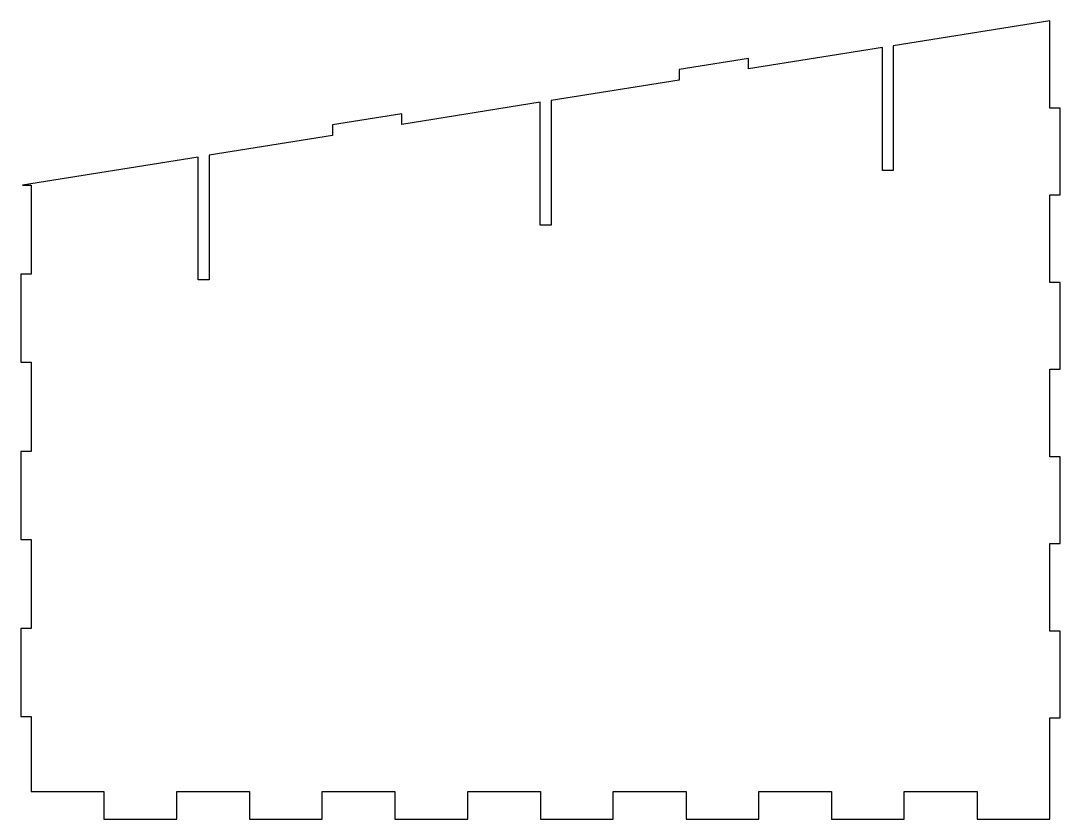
# Model space of a CAD drawing. Header units: millimetres. Extents: x 0 to 300, y 0 to 231.
import ezdxf

# ---------------------------------------------------------------- set-up
doc = ezdxf.new("R2010")
doc.units = ezdxf.units.MM
doc.layers.add('CORTE', color=7, linetype='CONTINUOUS')

msp = doc.modelspace()

# ---------------------------------------------------------------- linework, layer by layer
at = {"layer": 'CORTE'}
msp.add_lwpolyline([(3, 29.646429), (3, 8), (24, 8), (24, 0), (45, 0), (45, 8), (66, 8), (66, 0), (87, 0), (87, 8), (108, 8), (108, 0), (129, 0), (129, 8), (150, 8), (150, 0), (171, 0), (171, 8), (192, 8), (192, 0), (213, 0), (213, 8), (234, 8), (234, 0), (255, 0), (255, 8), (276, 8), (276, 0), (297, 0), (297, 29.243889), (300, 29.243889), (300, 54.262778), (297, 54.262778), (297, 79.581667), (300, 79.581667), (300, 104.600556), (297, 104.600556), (297, 129.919444), (300, 129.919444), (300, 154.938333), (297, 154.938333), (297, 180.257222), (300, 180.257222), (300, 205.276111), (297, 205.276111), (297, 230.52), (251.819063, 223.29105), (251.819063, 187.29505), (248.669063, 187.29505), (248.669063, 222.78705), (210, 216.6), (210, 219.638157), (190, 216.438157), (190, 213.4), (153.075, 207.492), (153.075, 171.496), (149.925, 171.496), (149.925, 206.988), (110, 200.6), (110, 203.638157), (90, 200.438157), (90, 197.4), (54.330937, 191.69295), (54.330937, 155.69695), (51.180937, 155.69695), (51.180937, 191.18895), (0.46875, 183.075), (3, 183.075), (3, 157.353571), (0, 157.353571), (0, 131.932143), (3, 131.932143), (3, 106.210714), (0, 106.210714), (0, 80.789286), (3, 80.789286), (3, 55.067857), (0, 55.067857), (0, 29.646429)], close=True, dxfattribs=at)

doc.saveas('drawing.dxf')
